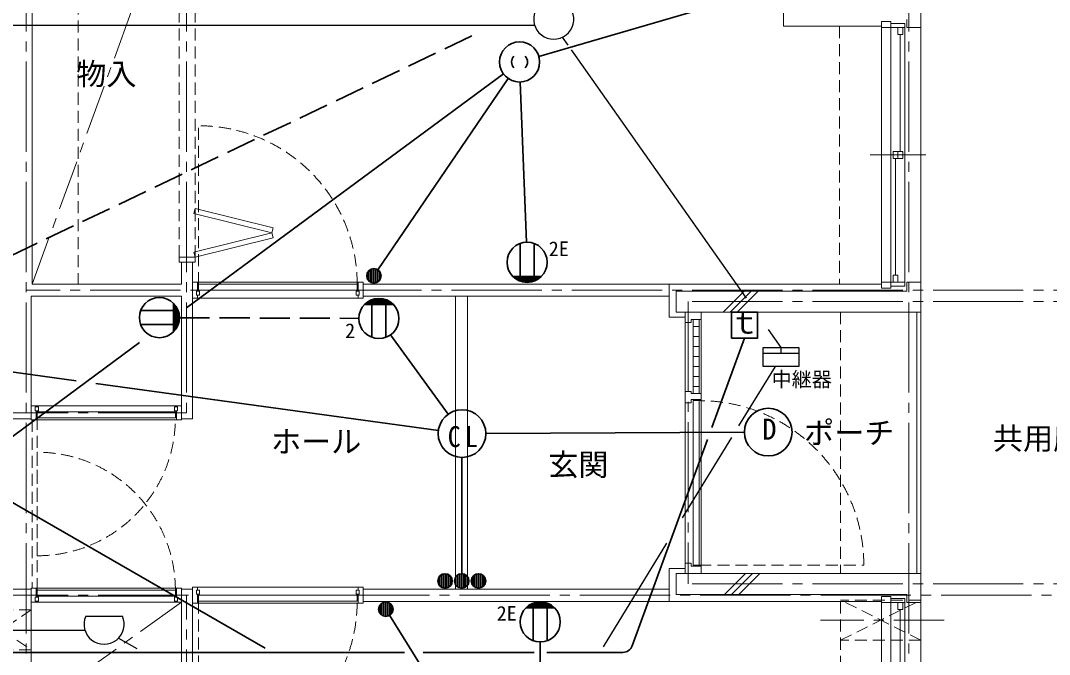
# Model space of a CAD drawing. Units: millimetres at full size, sheet at 1:50; details may follow other scales. Extents: x -9674 to 9699, y -6794 to 6791.
# Drawn here: x 1960 to 7088, y -162 to 2997 of the extents above; entities that cross this region are included whole.
import ezdxf
from ezdxf.enums import TextEntityAlignment as Align

# ---------------------------------------------------------------- set-up
doc = ezdxf.new("R2010")
doc.units = ezdxf.units.MM
doc.header["$LTSCALE"] = 50
for name, pattern in [('CHAIN1', [8, 5, -1, 1, -1]), ('CHAIN2', [12, 9, -1, 1, -1]), ('DASHED1', [1.8, 1.2, -0.6]), ('DASHED3', [4, 3, -1])]:
    doc.linetypes.add(name, pattern=pattern)
for name, color, linetype, lineweight in [('1-0_芯', 134, 'CHAIN2', 9), ('1-1_躯体', 134, 'Continuous', 9), ('1-2_間仕切', 134, 'Continuous', 9), ('1-3_建具', 134, 'Continuous', 9), ('1-5_設備', 134, 'Continuous', 9), ('1-6_ﾊﾞﾙｺﾆｰ・階段', 134, 'Continuous', 9), ('1-7_その他', 134, 'DASHED1', 9), ('1-8_ハッチ', 134, 'Continuous', 9), ('1-C_梁', 134, 'DASHED1', 9), ('2-0_芯', 2, 'Continuous', 35), ('2-E', 2, 'Continuous', 35), ('3-3', 1, 'Continuous', 25), ('3-E', 3, 'Continuous', 35)]:
    doc.layers.add(name, color=color, linetype=linetype, lineweight=lineweight)
doc.layers.add('1-A_文字', color=134, linetype='Continuous')
doc.styles.add('ＭＳ ゴシック', font='')
doc.styles.get('ＭＳ ゴシック').set_extended_font_data('MS Gothic')

msp = doc.modelspace()

# ---------------------------------------------------------------- linework, layer by layer
at = {"layer": '1-0_芯'}
for p, q in [((1987.5, 4592.91), (1987.5, -3587.09)), ((2787.5, 4592.91), (2787.5, 1042.91)), ((6387.5, 4592.91), (6387.5, -3587.09)), ((8157.5, 1652.91), (1987.5, 1652.91)), ((5287.5, 1596.41), (5287.5, 189.41)), ((8157.5, 1596.41), (5287.5, 1596.41)), ((-8452.5, 1042.91), (2787.5, 1042.91)), ((8157.5, 189.41), (5287.5, 189.41)), ((-8452.5, 132.91), (8157.5, 132.91)), ((2787.5, -3587.09), (2787.5, 132.91))]:
    msp.add_line(p, q, dxfattribs=at)
at = {"layer": '1-1_躯体'}
for p, q in [((6447.5, 3937.91), (6447.5, 2962.89)), ((6377.5, 3002.89), (6377.5, 2962.89)), ((6377.5, 2962.89), (6447.5, 2962.89)), ((6377.5, 1648.91), (6377.5, 1692.89)), ((6377.5, 1648.91), (5227.5, 1648.91)), ((6447.5, 241.91), (6447.5, 96.89)), ((6377.5, 136.91), (5227.5, 136.91))]:
    msp.add_line(p, q, dxfattribs=at)
for points in [[(6377.5, 1692.89), (6447.5, 1692.89), (6447.5, 1543.91)], [(6447.5, 1543.91), (5227.5, 1543.91), (5227.5, 1648.91)], [(6447.5, 241.91), (5227.5, 241.91), (5227.5, 136.91)], [(6377.5, 136.91), (6377.5, 96.89), (6447.5, 96.89)]]:
    msp.add_lwpolyline(points, dxfattribs=at)
at = {"layer": '1-2_間仕切'}
for p, q in [((2017.5, 3717.91), (2017.5, 1682.91)), ((2761.5, 1682.91), (2761.5, 1792.91)), ((2817.5, 1792.91), (2817.5, 1682.91)), ((2017.5, 1682.91), (2761.5, 1682.91)), ((5192.5, 1683.91), (3667.5, 1683.91)), ((2013.5, 1622.91), (2761.5, 1622.91)), ((2013.5, 1622.91), (2013.5, 1012.91)), ((2761.5, 1622.91), (2761.5, 1012.91)), ((2817.5, 1622.91), (2817.5, 1012.91)), ((5192.5, 1622.91), (3667.5, 1622.91)), ((1057.5, 1012.91), (2013.5, 1012.91)), ((2761.5, 1012.91), (2817.5, 1012.91)), ((2013.5, 162.91), (187.5, 162.91)), ((2817.5, 162.91), (2761.5, 162.91)), ((5192.5, 162.91), (3667.5, 162.91)), ((2013.5, 97.91), (2013.5, -437.09)), ((2817.5, 101.91), (2817.5, -637.09)), ((5192.5, 101.91), (3667.5, 101.91))]:
    msp.add_line(p, q, dxfattribs=at)
msp.add_lwpolyline([(2013.5, -437.09), (2761.5, -437.09), (2761.5, 102.91)], dxfattribs=at)
at = {"layer": '1-3_建具', "linetype": 'DASHED1'}
for p, q in [((2750, 1817.91), (2750, 3367.91)), ((2830, 1817.91), (2830, 3367.91)), ((2847.5, 1682.91), (2847.5, 2472.91)), ((2043.5, 1017.91), (2043.5, 329.91)), ((2043.5, 157.91), (2043.5, 845.91)), ((5342.5, 282.91), (6162.5, 282.91)), ((2847.5, 102.91), (2847.5, -687.09))]:
    msp.add_line(p, q, dxfattribs=at)
at = {"layer": '1-3_建具'}
for p, q in [((6250.5, 2992.89), (6251.53, 2992.89)), ((6250.5, 2992.89), (6297.5, 2992.89)), ((6297.5, 2992.89), (6297.5, 2962.89)), ((6367.5, 2982.89), (6297.5, 2982.89)), ((6367.5, 2982.89), (6367.5, 2947.89)), ((6250.5, 1692.89), (6250.5, 2962.89)), ((6297.5, 2962.89), (6367.5, 2962.89)), ((6297.5, 2947.89), (6297.5, 2962.89)), ((6297.5, 2947.89), (6297.5, 1707.89)), ((6332.5, 2927.89), (6332.5, 2962.89)), ((6356.5, 2927.89), (6332.5, 2927.89)), ((6344.5, 2345.39), (6344.5, 2927.89)), ((6356.5, 2927.89), (6356.5, 2962.89)), ((6367.5, 2947.89), (6367.5, 1707.89)), ((6447.5, 1692.89), (6447.5, 2962.89)), ((6470.98, 2327.89), (6194.02, 2327.89)), ((6308.5, 2345.39), (6308.5, 2310.39)), ((6308.5, 2345.39), (6356.5, 2345.39)), ((6308.5, 2310.39), (6356.5, 2310.39)), ((6320.5, 2310.39), (6320.5, 1727.89)), ((6332.5, 2345.39), (6332.5, 2310.39)), ((6356.5, 2345.39), (6356.5, 2310.39)), ((2823.94, 2036.2), (2830, 2060.45)), ((3218.06, 1963.43), (2830, 2060.45)), ((2823.94, 2036.2), (3211.99, 1939.18)), ((3211.99, 1939.18), (3218.06, 1963.43)), ((2823.94, 1842.17), (2830, 1817.91)), ((2830, 1817.91), (2830, 1792.91)), ((2830, 1792.91), (2750, 1792.91)), ((2817.5, 1692.91), (2817.5, 1612.91)), ((2817.5, 1692.91), (2842.5, 1692.91)), ((3642.5, 1647.91), (3642.5, 1692.91)), ((6250.5, 1692.89), (6297.5, 1692.89)), ((6250.5, 1662.89), (6250.5, 1692.89)), ((6297.5, 1707.89), (6297.5, 1692.89)), ((6297.5, 1692.89), (6367.5, 1692.89)), ((6297.5, 1662.89), (6297.5, 1692.89)), ((6308.5, 1727.89), (6332.5, 1727.89)), ((6308.5, 1727.89), (6308.5, 1692.89)), ((6332.5, 1727.89), (6332.5, 1692.89)), ((6367.5, 1672.89), (6367.5, 1707.89)), ((2837.5, 1647.91), (2852.5, 1647.91)), ((2837.5, 1627.91), (2837.5, 1647.91)), ((2847.5, 1652.91), (2847.5, 1682.91)), ((2847.5, 1682.91), (3637.5, 1682.91)), ((3637.5, 1652.91), (2847.5, 1652.91)), ((2852.5, 1647.91), (2852.5, 1627.91)), ((3632.5, 1647.91), (3632.5, 1627.91)), ((3647.5, 1647.91), (3632.5, 1647.91)), ((3637.5, 1682.91), (3637.5, 1652.91)), ((3647.5, 1647.91), (3647.5, 1627.91)), ((6250.5, 1662.89), (6251.53, 1662.89)), ((6250.5, 1662.89), (6297.5, 1662.89)), ((6367.5, 1672.89), (6297.5, 1672.89)), ((2817.5, 1612.91), (2842.5, 1612.91)), ((2852.5, 1627.91), (2837.5, 1627.91)), ((2842.5, 1627.91), (2842.5, 1612.91)), ((3642.5, 1612.91), (2842.5, 1612.91)), ((3647.5, 1627.91), (3632.5, 1627.91)), ((3642.5, 1627.91), (3642.5, 1612.91)), ((3642.5, 1612.91), (3667.5, 1612.91)), ((5272.5, 1543.91), (5272.5, 1492.91)), ((5352.5, 1507.91), (5352.5, 1543.91)), ((5272.5, 1528.91), (5272.5, 1507.91)), ((5302.5, 1492.91), (5272.5, 1492.91)), ((5272.5, 1147.91), (5272.5, 1492.91)), ((5312.5, 1137.91), (5312.5, 1507.91)), ((5342.5, 1137.91), (5342.5, 1507.91)), ((5352.5, 1507.91), (5352.5, 1137.91)), ((5312.5, 1472.91), (5342.5, 1472.91)), ((5312.5, 1422.91), (5342.5, 1422.91)), ((5312.5, 1372.91), (5342.5, 1372.91)), ((5312.5, 1322.91), (5342.5, 1322.91)), ((5312.5, 1272.91), (5342.5, 1272.91)), ((5312.5, 1222.91), (5342.5, 1222.91)), ((5272.5, 1147.91), (5272.5, 1092.91)), ((5312.5, 1172.91), (5342.5, 1172.91)), ((2038.5, 1077.91), (2038.5, 1072.91)), ((2038.5, 1077.91), (2736.5, 1077.91)), ((2736.5, 1077.91), (2736.5, 1072.91)), ((2736.5, 1077.91), (2761.5, 1077.91)), ((5302.5, 1092.91), (5272.5, 1092.91)), ((5272.5, 1092.91), (5272.5, 292.91)), ((5302.5, 1092.91), (5302.5, 1107.91)), ((5312.5, 282.91), (5312.5, 1102.91)), ((5342.5, 1102.91), (5312.5, 1102.91)), ((5342.5, 282.91), (5342.5, 1102.91)), ((5352.5, 277.91), (5352.5, 1107.91)), ((2033.5, 1072.91), (2048.5, 1072.91)), ((2033.5, 1052.91), (2033.5, 1072.91)), ((2033.5, 1052.91), (2048.5, 1052.91)), ((2038.5, 1052.91), (2038.5, 1007.91)), ((2043.5, 1017.91), (2043.5, 1047.91)), ((2731.5, 1047.91), (2043.5, 1047.91)), ((2048.5, 1052.91), (2048.5, 1072.91)), ((2726.5, 1052.91), (2726.5, 1072.91)), ((2741.5, 1072.91), (2726.5, 1072.91)), ((2741.5, 1052.91), (2726.5, 1052.91)), ((2731.5, 1017.91), (2731.5, 1047.91)), ((2736.5, 1052.91), (2736.5, 1007.91)), ((2741.5, 1052.91), (2741.5, 1072.91)), ((2038.5, 1007.91), (2013.5, 1007.91)), ((2736.5, 1007.91), (2038.5, 1007.91)), ((2043.5, 1017.91), (2731.5, 1017.91)), ((2736.5, 1007.91), (2761.5, 1007.91)), ((2761.5, 1017.91), (2761.5, 1007.91)), ((5302.5, 292.91), (5272.5, 292.91)), ((5272.5, 241.91), (5272.5, 292.91)), ((5272.5, 256.91), (5272.5, 277.91)), ((5342.5, 282.91), (5312.5, 282.91)), ((5352.5, 277.91), (5352.5, 241.91)), ((2038.5, 167.91), (2013.5, 167.91)), ((2038.5, 122.91), (2038.5, 167.91)), ((2736.5, 167.91), (2038.5, 167.91)), ((2043.5, 157.91), (2043.5, 127.91)), ((2043.5, 157.91), (2731.5, 157.91)), ((2731.5, 157.91), (2731.5, 127.91)), ((2736.5, 167.91), (2761.5, 167.91)), ((2736.5, 122.91), (2736.5, 167.91)), ((2817.5, 92.91), (2817.5, 172.91)), ((2817.5, 172.91), (2842.5, 172.91)), ((2852.5, 157.91), (2837.5, 157.91)), ((2837.5, 157.91), (2837.5, 137.91)), ((2842.5, 157.91), (2842.5, 172.91)), ((3642.5, 172.91), (2842.5, 172.91)), ((2852.5, 137.91), (2852.5, 157.91)), ((3632.5, 137.91), (3632.5, 157.91)), ((3647.5, 157.91), (3632.5, 157.91)), ((3642.5, 172.91), (3667.5, 172.91)), ((3642.5, 157.91), (3642.5, 172.91)), ((3647.5, 137.91), (3647.5, 157.91)), ((2033.5, 122.91), (2033.5, 102.91)), ((2033.5, 122.91), (2048.5, 122.91)), ((2033.5, 102.91), (2048.5, 102.91)), ((2038.5, 97.91), (2038.5, 102.91)), ((2731.5, 127.91), (2043.5, 127.91)), ((2048.5, 122.91), (2048.5, 102.91)), ((2726.5, 122.91), (2726.5, 102.91)), ((2741.5, 122.91), (2726.5, 122.91)), ((2741.5, 102.91), (2726.5, 102.91)), ((2736.5, 97.91), (2736.5, 102.91)), ((2741.5, 122.91), (2741.5, 102.91)), ((2837.5, 137.91), (2852.5, 137.91)), ((2847.5, 132.91), (2847.5, 102.91)), ((3637.5, 132.91), (2847.5, 132.91)), ((2847.5, 102.91), (3637.5, 102.91)), ((3647.5, 137.91), (3632.5, 137.91)), ((3637.5, 102.91), (3637.5, 132.91)), ((3642.5, 137.91), (3642.5, 92.91)), ((6250.5, 126.89), (6251.53, 126.89)), ((6250.5, 126.89), (6297.5, 126.89)), ((6297.5, 126.89), (6297.5, 96.89)), ((6367.5, 116.89), (6297.5, 116.89)), ((6367.5, 116.89), (6367.5, 81.89)), ((2038.5, 97.91), (2736.5, 97.91)), ((2817.5, 92.91), (2842.5, 92.91)), ((6250.5, -1455.09), (6250.5, 96.89)), ((6297.5, 96.89), (6367.5, 96.89)), ((6297.5, 81.89), (6297.5, 96.89)), ((6297.5, 81.89), (6297.5, -1440.09)), ((6332.5, 61.89), (6332.5, 96.89)), ((6356.5, 61.89), (6332.5, 61.89)), ((6344.5, -661.6), (6344.5, 61.89)), ((6356.5, 61.89), (6356.5, 96.89)), ((6367.5, 81.89), (6367.5, -1440.09)), ((6447.5, -1455.09), (6447.5, 96.89))]:
    msp.add_line(p, q, dxfattribs=at)
for points in [[(6250.5, 2992.89), (6250.5, 2962.89), (6297.5, 2962.89)], [(2823.94, 1842.17), (3211.99, 1939.18), (3218.06, 1914.93), (2830, 1817.91)], [(2830, 1817.91), (2750, 1817.91), (2750, 1792.91)], [(2842.5, 1647.91), (2842.5, 1692.91), (3642.5, 1692.91)], [(3642.5, 1692.91), (3667.5, 1692.91), (3667.5, 1612.91)], [(5302.5, 1492.91), (5302.5, 1507.91), (5352.5, 1507.91)], [(5272.5, 1147.91), (5302.5, 1147.91), (5302.5, 1137.91), (5352.5, 1137.91)], [(5302.5, 1107.91), (5352.5, 1107.91), (5352.5, 1137.91)], [(2038.5, 1077.91), (2013.5, 1077.91), (2013.5, 1007.91)], [(5302.5, 292.91), (5302.5, 277.91), (5352.5, 277.91)], [(2038.5, 97.91), (2013.5, 97.91), (2013.5, 167.91)], [(2736.5, 97.91), (2761.5, 97.91), (2761.5, 167.91)], [(3642.5, 92.91), (3667.5, 92.91), (3667.5, 172.91)], [(2842.5, 137.91), (2842.5, 92.91), (3642.5, 92.91)], [(6250.5, 126.89), (6250.5, 96.89), (6297.5, 96.89)]]:
    msp.add_lwpolyline(points, dxfattribs=at)
at = {"layer": '1-3_建具', "linetype": 'DASHED1'}
for centre, radius, start, end in [((2847.5, 1682.91), 790, 0, 90), ((5342.5, 282.91), 820, 0, 90), ((2043.5, 1017.91), 688, 270, 0), ((2043.5, 157.91), 688, 0, 90), ((2847.5, 102.91), 790, 270, 0)]:
    msp.add_arc(centre, radius, start, end, dxfattribs=at)
at = {"layer": '1-5_設備'}
for p, q in [((4127.5, 1622.91), (4127.5, 162.91)), ((4187.5, 1622.91), (4187.5, 162.91))]:
    msp.add_line(p, q, dxfattribs=at)
at = {"layer": '1-6_ﾊﾞﾙｺﾆｰ・階段'}
for p, q in [((6427.5, 1543.91), (6427.5, 241.91)), ((6447.5, 1543.91), (6447.5, 241.91))]:
    msp.add_line(p, q, dxfattribs=at)
at = {"layer": '1-7_その他', "linetype": 'CHAIN1'}
for p, q in [((2017.5, 1682.91), (2757.5, 3717.91)), ((2761.5, 97.91), (2013.5, -437.09)), ((6562.5, 9.41), (5946.93, 9.41))]:
    msp.add_line(p, q, dxfattribs=at)
at = {"layer": '1-7_その他'}
for p, q in [((6447.5, 109.41), (6046.93, 109.41)), ((6046.93, -90.59), (6447.5, 109.41)), ((6447.5, -90.59), (6046.93, 109.41)), ((2013.5, 60.51), (1717.5, 60.51)), ((1717.5, 60.51), (2013.5, -139.49)), ((2013.5, 60.51), (1717.5, -139.49)), ((6447.5, -90.59), (6046.93, -90.59)), ((2013.5, -139.49), (1717.5, -139.49))]:
    msp.add_line(p, q, dxfattribs=at)
at = {"layer": '1-8_ハッチ'}
for p, q in [((5762.5, 3717.91), (5762.5, 2969.89)), ((6250.5, 2969.89), (5762.5, 2969.89)), ((5192.5, 1518.91), (5192.5, 1683.91)), ((5192.5, 1683.91), (6250.5, 1683.91)), ((5460.97, 1543.91), (5565.97, 1648.91)), ((5496.33, 1543.91), (5601.33, 1648.91)), ((5531.68, 1543.91), (5636.68, 1648.91)), ((5192.5, 1518.91), (5272.5, 1518.91)), ((5192.5, 266.91), (5272.5, 266.91)), ((5192.5, 266.91), (5192.5, 101.91)), ((5468.18, 136.91), (5573.18, 241.91)), ((5503.54, 136.91), (5608.54, 241.91)), ((5538.89, 136.91), (5643.89, 241.91)), ((5192.5, 101.91), (6250.5, 101.91))]:
    msp.add_line(p, q, dxfattribs=at)
at = {"layer": '1-C_梁'}
for p, q in [((2247.5, 3717.91), (2247.5, 1682.91)), ((6041.53, 2969.89), (6041.53, 1683.91)), ((6046.93, 1543.91), (6046.93, 241.91)), ((2017.5, 1007.91), (2017.5, 167.91)), ((6046.93, 101.91), (6046.93, -1462.09))]:
    msp.add_line(p, q, dxfattribs=at)
at = {"layer": '2-0_芯'}
for p, q in [((4542.79, 2818.86), (5572.42, 3118.85)), ((4366.35, 2731.5), (2787.47, 1565.76)), ((4390.5, 2708.25), (3741.14, 1754.84)), ((4450.57, 2690.97), (4480.76, 1892.39)), ((4449.54, 1698.74), (4449.54, 1886.14)), ((4519.54, 1698.74), (4519.54, 1886.14)), ((3692.07, 1746.68), (3692.07, 1703.48)), ((3701.67, 1755.54), (3701.67, 1694.62)), ((3711.27, 1759.78), (3711.27, 1690.38)), ((3720.87, 1761.09), (3720.87, 1689.07)), ((3730.48, 1759.78), (3730.48, 1690.38)), ((3740.08, 1755.54), (3740.08, 1694.62)), ((3749.68, 1746.68), (3749.68, 1703.48)), ((4555.95, 1722.43), (4413.12, 1722.43)), ((4552.88, 1719.42), (4416.2, 1719.42)), ((4545.85, 1713.42), (4423.23, 1713.42)), ((4537.22, 1707.42), (4431.86, 1707.42)), ((4526, 1701.42), (4443.07, 1701.42)), ((4508.86, 1695.42), (4460.22, 1695.42)), ((3807.1, 1591.49), (3684.48, 1591.49)), ((3798.47, 1597.49), (3693.11, 1597.49)), ((3787.25, 1603.49), (3704.32, 1603.49)), ((3710.79, 1606.17), (3710.79, 1418.77)), ((3770.11, 1609.49), (3721.47, 1609.49)), ((3780.79, 1606.17), (3780.79, 1418.77)), ((2558.19, 1551.88), (2745.58, 1551.88)), ((2721.9, 1588.29), (2721.9, 1445.46)), ((2724.9, 1585.22), (2724.9, 1448.54)), ((2730.9, 1578.19), (2730.9, 1455.57)), ((2736.9, 1569.56), (2736.9, 1464.2)), ((2742.9, 1558.34), (2742.9, 1475.41)), ((2748.9, 1541.2), (2748.9, 1492.56)), ((3817.2, 1582.48), (3674.37, 1582.48)), ((3814.13, 1585.49), (3677.44, 1585.49)), ((2558.19, 1481.88), (2745.58, 1481.88)), ((2552.68, 1392.4), (1717.5, 775.76)), ((3804.33, 1431.37), (4090.48, 1034.97)), ((1433.84, 1311.68), (2236.38, 1201.87)), ((2334.9, 1188.39), (4042.32, 954.76)), ((4278.77, 939.24), (5567.26, 945.48)), ((4158.74, 240.33), (4158.74, 819.9)), ((3178.68, -130.89), (1717.5, 712)), ((4046.59, 225.93), (4046.59, 182.72)), ((4056.19, 234.78), (4056.19, 173.87)), ((4065.79, 239.03), (4065.79, 169.62)), ((4075.4, 240.33), (4075.4, 168.32)), ((4085, 239.03), (4085, 169.62)), ((4094.6, 234.78), (4094.6, 173.87)), ((4104.2, 225.93), (4104.2, 182.72)), ((4129.94, 225.93), (4129.94, 182.72)), ((4139.54, 234.78), (4139.54, 173.87)), ((4149.14, 239.03), (4149.14, 169.62)), ((4158.74, 240.33), (4158.74, 168.32)), ((4168.35, 239.03), (4168.35, 169.62)), ((4177.95, 234.78), (4177.95, 173.87)), ((4187.55, 225.93), (4187.55, 182.72)), ((4213.29, 225.93), (4213.29, 182.72)), ((4222.89, 234.78), (4222.89, 173.87)), ((4232.49, 239.03), (4232.49, 169.62)), ((4242.09, 240.33), (4242.09, 168.32)), ((4251.69, 239.03), (4251.69, 169.62)), ((4261.3, 234.78), (4261.3, 173.87)), ((4270.9, 225.93), (4270.9, 182.72)), ((3751.56, 85.25), (3751.56, 42.04)), ((3761.16, 94.1), (3761.16, 33.18)), ((3770.76, 98.34), (3770.76, 28.94)), ((3780.36, 99.65), (3780.36, 27.63)), ((3789.97, 98.34), (3789.97, 28.94)), ((3799.57, 94.1), (3799.57, 33.18)), ((3809.17, 85.25), (3809.17, 42.04)), ((4621.18, 70.45), (4478.35, 70.45)), ((4618.11, 73.45), (4481.43, 73.45)), ((4611.08, 79.45), (4488.46, 79.45)), ((4602.45, 85.45), (4497.09, 85.45)), ((4591.23, 91.45), (4508.3, 91.45)), ((4514.77, 94.13), (4514.77, -93.26)), ((4574.09, 97.45), (4525.45, 97.45)), ((4584.77, 94.13), (4584.77, -93.26)), ((3799.36, 33.05), (4497.01, -1090.37)), ((4549.77, -99.59), (4549.77, -1075.32))]:
    msp.add_line(p, q, dxfattribs=at)
for centre, radius in [((4446.79, 2790.89), 100), ((4484.54, 1792.44), 100.02), ((3720.87, 1725.08), 36.01), ((2651.89, 1516.88), 100.02), ((3745.79, 1512.47), 100.02), ((4075.4, 204.32), 36.01), ((4158.74, 204.32), 36.01), ((4242.09, 204.32), 36.01), ((3780.36, 63.64), 36.01), ((4549.77, 0.43), 100.02)]:
    msp.add_circle(centre, radius, dxfattribs=at)
for centre, start, end in [((4446.87, 2790.89), 134.60828, 225.39175), ((4446.71, 2790.89), 314.60828, 45.39175)]:
    msp.add_arc(centre, 40.08, start, end, dxfattribs=at)
at = {"layer": '2-E', "linetype": 'DASHED3'}
msp.add_line((2751.91, 1516.48), (3645.77, 1512.87), dxfattribs=at)
at = {"layer": '2-E'}
for centre in [(4160, 938.66), (5686.03, 946.06)]:
    msp.add_circle(centre, 118.77, dxfattribs=at)
at = {"layer": '3-3'}
for p, q in [((1013.06, 2974.28), (4521.69, 2974.28)), ((4659.72, 2913.79), (4687.2, 2874.79)), ((4703.66, 2851.42), (5576.23, 1612.92)), ((5685.69, 1457.55), (5749.16, 1367.46)), ((5660.46, 1339.46), (5837.85, 1339.46)), ((5749.16, 1367.46), (5749.16, 1339.46)), ((5720.11, 1272.85), (5538.56, 977.18)), ((5503.31, 919.77), (5257.27, 519.08)), ((5179.69, 392.73), (4862.82, -123.33)), ((2284.46, 29), (2467.83, 29)), ((1730.33, -41.01), (2280.72, -41.01)), ((2447.81, -80.78), (2539.52, -131.68))]:
    msp.add_line(p, q, dxfattribs=at)
msp.add_lwpolyline([(5660.46, 1367.46), (5837.85, 1367.46), (5837.85, 1272.85), (5660.46, 1272.85)], close=True, dxfattribs=at)
for centre in [(4617.11, 3004.29), (2376.14, -11)]:
    msp.add_arc(centre, 100.03, 156.4305, 23.56947, dxfattribs=at)
at = {"layer": '3-E', "linetype": 'DASHED3'}
msp.add_line((4209, 2920.38), (1340.29, 1552.45), dxfattribs=at)
at = {"layer": '3-E'}
for p, q in [((5405.38, 969.62), (5567.44, 1413.91)), ((5008.31, -118.94), (5383.61, 909.94)), ((3873.2, -151.8), (1445.88, -151.8)), ((4518.82, -151.8), (3966.62, -151.8)), ((4961.34, -151.8), (4583.18, -151.8))]:
    msp.add_line(p, q, dxfattribs=at)
msp.add_lwpolyline([(5502.44, 1413.91), (5502.44, 1543.91), (5632.44, 1543.91), (5632.44, 1413.91)], close=True, dxfattribs=at)
msp.add_arc((4961.34, -101.8), 50, 270, 339.95988, dxfattribs=at)

# ---------------------------------------------------------------- texts
at = {"layer": '1-A_文字', "style": 'ＭＳ ゴシック'}
for s, p in [('物入', (2237.5, 2642.91)), ('ポーチ', (5864.7, 855.1)), ('共用廊下', (6806.24, 826.57)), ('ホール', (3208.15, 810.8)), ('玄関', (4589.81, 696.28))]:
    msp.add_text(s, height=110, dxfattribs=at).set_placement(p, align=Align.BOTTOM_LEFT)
at = {"layer": '2-0_芯', "color": 7, "style": 'ＭＳ ゴシック'}
for s, p in [('2E', (4592.48, 1801.21)), ('2', (3577.55, 1392.92)), ('2E', (4332.83, -15.68))]:
    msp.add_text(s, height=73.31, dxfattribs=at).set_placement(p, align=Align.BOTTOM_LEFT)
at = {"layer": '2-E', "color": 7, "style": 'ＭＳ ゴシック'}
for s, height, p in [('ｔ', 110, (5492.44, 1403.91)), ('D', 104.5, (5656.51, 877.15))]:
    msp.add_text(s, height=height, dxfattribs=at).set_placement(p, align=Align.BOTTOM_LEFT)
at = {"layer": '2-E', "color": 7, "insert": (4088.92, 869.76), "char_height": 104.5, "attachment_point": 7, "style": 'ＭＳ ゴシック'}
msp.add_mtext('\\T1.36;\\W0.9;CL', dxfattribs=at)
at = {"layer": '3-E', "color": 7, "style": 'ＭＳ ゴシック'}
msp.add_text('中継器', height=73.31, dxfattribs=at).set_placement((5703.07, 1150.84), align=Align.BOTTOM_LEFT)

doc.saveas('drawing.dxf')
